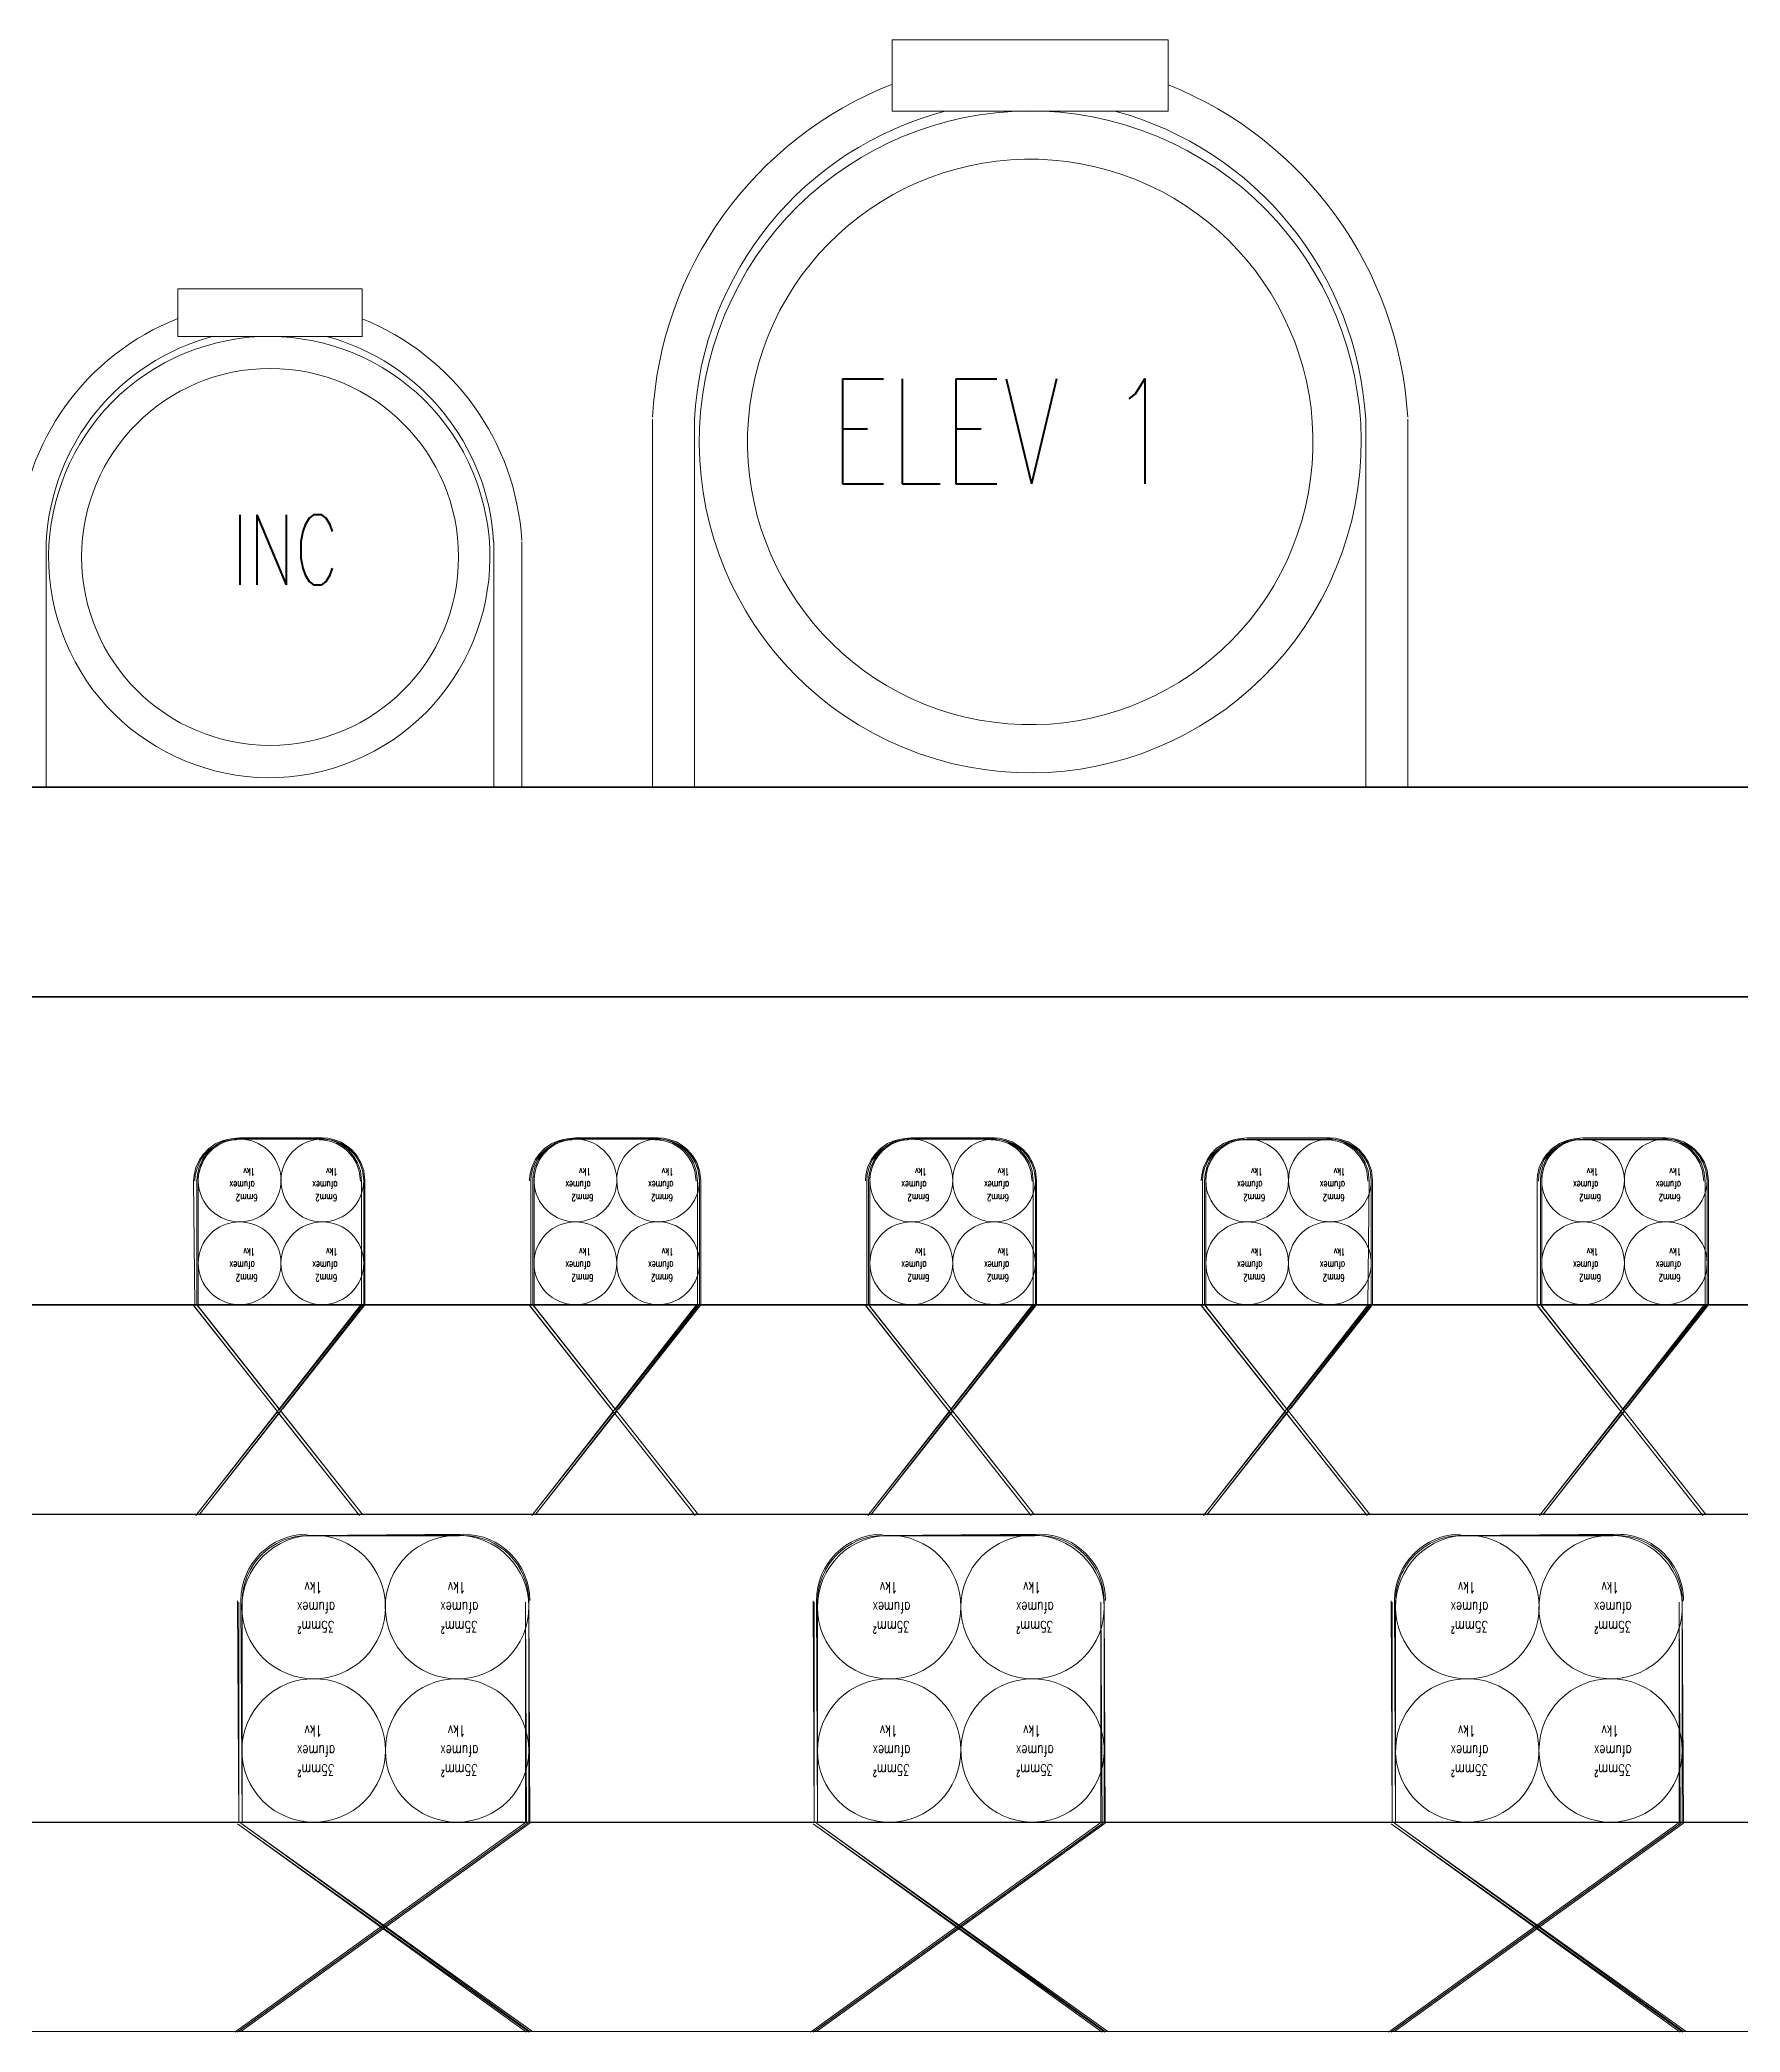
# Model space of a CAD drawing. Extents: x -14.2 to 52.3, y 3.7 to 90.9.
# Drawn here: x 12.2424 to 12.3965, y 17.7569 to 17.9375 of the extents above; entities that cross this region are included whole.
import ezdxf

# ---------------------------------------------------------------- set-up
doc = ezdxf.new("R2010")
doc.units = 0
doc.layers.add('limpo_PINI-PSG-PE-0102-LAZ-R00$0$0-1', color=7, linetype='Continuous', lineweight=5)
doc.layers.add('limpo_PINI-PSG-PE-0102-LAZ-R00$0$PNIN-HID-PL-0009-LAZ-R00_dwg', color=8, linetype='Continuous', lineweight=5)
doc.layers.add('limpo_PINI-PSG-PE-0102-LAZ-R00$0$0-8', color=7, linetype='Continuous', lineweight=5, true_color=0x999999)
doc.layers.add('limpo_PINI-PSG-PE-0102-LAZ-R00$0$XR_ARQT', color=7, linetype='Continuous')
doc.layers.add('XR_ARQT', color=7, linetype='Continuous')
doc.styles.add('limpo_PINI-PSG-PE-0102-LAZ-R00$0$RomanS_2', font='romans__.ttf', dxfattribs={"width": 0.7, "height": 0.001})
doc.styles.add('limpo_PINI-PSG-PE-0102-LAZ-R00$0$RomanS_3', font='romans__.ttf', dxfattribs={"width": 0.7, "height": 0.006347})
doc.styles.add('limpo_PINI-PSG-PE-0102-LAZ-R00$0$RomanS_4', font='romans__.ttf', dxfattribs={"width": 0.7, "height": 0.00952})
doc.styles.add('limpo_PINI-PSG-PE-0102-LAZ-R00$0$RomanS_5', font='romans__.ttf', dxfattribs={"width": 0.7, "height": 0.000663717})

# ---------------------------------------------------------------- blocks, each defined once
blk = doc.blocks.new('limpo_PINI-PSG-PE-0102-LAZ-R00$0$LAZ GERAL - PNE_dwg-25011385-009 - PRE - PAV_ LAZER - GERAL')
at = {"layer": 'limpo_PINI-PSG-PE-0102-LAZ-R00$0$0-8'}
for p, q in [((-9.32921, -6.92731), (-9.32921, -6.96066)), ((-9.3254, -6.92731), (-9.3254, -6.96066)), ((-9.26455, -6.92731), (-9.26455, -6.96066)), ((-9.26074, -6.92731), (-9.26074, -6.96066)), ((-9.38419, -6.93843), (-9.38419, -6.96066)), ((-9.34361, -6.93843), (-9.34361, -6.96066)), ((-9.34108, -6.93843), (-9.34108, -6.96066)), ((-8.78, -6.96066), (-9.8293, -6.96066)), ((-8.78, -7.00759), (-9.8293, -7.00759)), ((-8.78, -7.05452), (-9.8293, -7.05452)), ((-9.28816, -7.05452), (-9.28816, -7.05402)), ((-9.23574, -7.05452), (-9.23574, -7.05402))]:
    blk.add_line(p, q, dxfattribs=at)
at = {"layer": 'limpo_PINI-PSG-PE-0102-LAZ-R00$0$0-8', "flags": 128}
for points in [[(-9.3075, -6.89291), (-9.28245, -6.89291), (-9.28245, -6.89937), (-9.3075, -6.89937), (-9.3075, -6.89291)], [(-9.8293, -6.96066), (-9.8293, -6.97966), (-8.78, -6.97966)], [(-9.37041, -7.00759), (-9.37041, -7.00384), (-9.37041, -6.99634), (-9.37038, -6.99582), (-9.37022, -6.99516), (-9.36991, -6.99446), (-9.36959, -6.99399), (-9.36909, -6.99348), (-9.36846, -6.99305), (-9.3679, -6.9928), (-9.36744, -6.99267), (-9.36666, -6.99259), (-9.35916, -6.99259), (-9.35868, -6.99262), (-9.35819, -6.99272), (-9.35756, -6.99295), (-9.35688, -6.99337), (-9.35657, -6.99363), (-9.3561, -6.99417), (-9.35577, -6.99475), (-9.35552, -6.99544), (-9.35541, -6.99634), (-9.35541, -7.00384), (-9.35541, -7.00759), (-9.37032, -7.02666), (-9.36291, -7.01727), (-9.3555, -7.02666), (-9.37053, -7.00759), (-9.38576, -7.00759)], [(-9.36277, -7.01709), (-9.3553, -7.00763), (-9.3553, -7.00384), (-9.3553, -6.99633), (-9.35541, -6.99542), (-9.35567, -6.9947), (-9.35601, -6.9941), (-9.35649, -6.99355), (-9.35681, -6.99328), (-9.35751, -6.99285), (-9.35816, -6.99261), (-9.35867, -6.99251), (-9.35916, -6.99247), (-9.36667, -6.99247), (-9.36746, -6.99256), (-9.36794, -6.99269), (-9.36852, -6.99295), (-9.36916, -6.99339), (-9.36967, -6.99392), (-9.37001, -6.99441), (-9.37033, -6.99512), (-9.37049, -6.9958), (-9.37053, -6.99633), (-9.37053, -7.00384), (-9.37053, -7.00763), (-9.36306, -7.01709)], [(-9.33996, -7.00759), (-9.33996, -7.00384), (-9.33996, -6.99634), (-9.33992, -6.99582), (-9.33977, -6.99516), (-9.33946, -6.99446), (-9.33913, -6.99399), (-9.33864, -6.99348), (-9.33801, -6.99305), (-9.33744, -6.9928), (-9.33698, -6.99267), (-9.33621, -6.99259), (-9.32871, -6.99259), (-9.32823, -6.99262), (-9.32774, -6.99272), (-9.3271, -6.99295), (-9.32642, -6.99337), (-9.32612, -6.99363), (-9.32565, -6.99417), (-9.32531, -6.99475), (-9.32507, -6.99544), (-9.32496, -6.99634), (-9.32496, -7.00384), (-9.32496, -7.00759), (-9.33987, -7.02666), (-9.33246, -7.01727), (-9.32505, -7.02666), (-9.34007, -7.00759), (-9.3553, -7.00759), (-9.3553, -7.00709)], [(-9.33231, -7.01709), (-9.32484, -7.00763), (-9.32484, -7.00384), (-9.32484, -6.99633), (-9.32496, -6.99542), (-9.32521, -6.9947), (-9.32556, -6.9941), (-9.32604, -6.99355), (-9.32635, -6.99328), (-9.32705, -6.99285), (-9.32771, -6.99261), (-9.32821, -6.99251), (-9.3287, -6.99247), (-9.33621, -6.99247), (-9.337, -6.99256), (-9.33748, -6.99269), (-9.33806, -6.99295), (-9.33871, -6.99339), (-9.33922, -6.99392), (-9.33956, -6.99441), (-9.33988, -6.99512), (-9.34003, -6.9958), (-9.34007, -6.99633), (-9.34007, -7.00384), (-9.34007, -7.00763), (-9.3326, -7.01709)], [(-9.3095, -7.00759), (-9.3095, -7.00384), (-9.3095, -6.99634), (-9.30947, -6.99582), (-9.30931, -6.99516), (-9.309, -6.99446), (-9.30868, -6.99399), (-9.30818, -6.99348), (-9.30755, -6.99305), (-9.30699, -6.9928), (-9.30653, -6.99267), (-9.30575, -6.99259), (-9.29825, -6.99259), (-9.29777, -6.99262), (-9.29728, -6.99272), (-9.29665, -6.99295), (-9.29596, -6.99337), (-9.29566, -6.99363), (-9.29519, -6.99417), (-9.29486, -6.99475), (-9.29461, -6.99544), (-9.2945, -6.99634), (-9.2945, -7.00384), (-9.2945, -7.00759), (-9.30941, -7.02666), (-9.302, -7.01727), (-9.29459, -7.02666), (-9.30962, -7.00759), (-9.32484, -7.00759), (-9.32484, -7.00709)], [(-9.30186, -7.01709), (-9.29439, -7.00763), (-9.29439, -7.00384), (-9.29439, -6.99633), (-9.2945, -6.99542), (-9.29475, -6.9947), (-9.2951, -6.9941), (-9.29558, -6.99355), (-9.2959, -6.99328), (-9.2966, -6.99285), (-9.29725, -6.99261), (-9.29776, -6.99251), (-9.29825, -6.99247), (-9.30576, -6.99247), (-9.30655, -6.99256), (-9.30703, -6.99269), (-9.30761, -6.99295), (-9.30825, -6.99339), (-9.30876, -6.99392), (-9.3091, -6.99441), (-9.30942, -6.99512), (-9.30958, -6.9958), (-9.30962, -6.99633), (-9.30962, -7.00384), (-9.30962, -7.00763), (-9.30215, -7.01709)], [(-9.27905, -7.00759), (-9.27905, -7.00384), (-9.27905, -6.99634), (-9.27901, -6.99582), (-9.27886, -6.99516), (-9.27854, -6.99446), (-9.27822, -6.99399), (-9.27772, -6.99348), (-9.2771, -6.99305), (-9.27653, -6.9928), (-9.27607, -6.99267), (-9.2753, -6.99259), (-9.2678, -6.99259), (-9.26732, -6.99262), (-9.26683, -6.99272), (-9.26619, -6.99295), (-9.26551, -6.99337), (-9.26521, -6.99363), (-9.26474, -6.99417), (-9.2644, -6.99475), (-9.26416, -6.99544), (-9.26405, -6.99634), (-9.26405, -7.00384), (-9.26405, -7.00759), (-9.27896, -7.02666), (-9.27155, -7.01727), (-9.26414, -7.02666), (-9.27916, -7.00759), (-9.29439, -7.00759), (-9.29439, -7.00709)], [(-9.2714, -7.01709), (-9.26393, -7.00763), (-9.26393, -7.00384), (-9.26393, -6.99633), (-9.26404, -6.99542), (-9.2643, -6.9947), (-9.26465, -6.9941), (-9.26512, -6.99355), (-9.26544, -6.99328), (-9.26614, -6.99285), (-9.2668, -6.99261), (-9.2673, -6.99251), (-9.26779, -6.99248), (-9.2753, -6.99248), (-9.27609, -6.99256), (-9.27657, -6.99269), (-9.27715, -6.99295), (-9.2778, -6.99339), (-9.27831, -6.99392), (-9.27864, -6.99441), (-9.27897, -6.99513), (-9.27912, -6.9958), (-9.27916, -6.99633), (-9.27916, -7.00384), (-9.27916, -7.00763), (-9.27169, -7.01709)], [(-9.24859, -7.00759), (-9.24859, -7.00384), (-9.24859, -6.99634), (-9.24856, -6.99582), (-9.2484, -6.99516), (-9.24809, -6.99446), (-9.24777, -6.99399), (-9.24727, -6.99348), (-9.24664, -6.99305), (-9.24608, -6.9928), (-9.24562, -6.99267), (-9.24484, -6.99259), (-9.23734, -6.99259), (-9.23686, -6.99262), (-9.23637, -6.99272), (-9.23574, -6.99295), (-9.23505, -6.99337), (-9.23475, -6.99363), (-9.23428, -6.99417), (-9.23395, -6.99475), (-9.2337, -6.99544), (-9.23359, -6.99634), (-9.23359, -7.00384), (-9.23359, -7.00759), (-9.2485, -7.02666), (-9.24109, -7.01727), (-9.23368, -7.02666), (-9.24871, -7.00759), (-9.26393, -7.00759), (-9.26393, -7.00709)], [(-9.24095, -7.01709), (-9.23348, -7.00763), (-9.23348, -7.00384), (-9.23348, -6.99633), (-9.23359, -6.99542), (-9.23384, -6.9947), (-9.23419, -6.9941), (-9.23467, -6.99355), (-9.23499, -6.99328), (-9.23569, -6.99285), (-9.23634, -6.99261), (-9.23685, -6.99251), (-9.23734, -6.99247), (-9.24485, -6.99247), (-9.24564, -6.99256), (-9.24612, -6.99269), (-9.2467, -6.99295), (-9.24734, -6.99339), (-9.24785, -6.99392), (-9.24819, -6.99441), (-9.24851, -6.99512), (-9.24867, -6.9958), (-9.24871, -6.99633), (-9.24871, -7.00384), (-9.24871, -7.00763), (-9.24124, -7.01709)], [(-9.21825, -7.00759), (-9.23348, -7.00759), (-9.23348, -7.00709)], [(-9.8293, -7.00759), (-9.8293, -7.02659), (-8.78, -7.02659)], [(-9.34634, -7.02842), (-9.36044, -7.02852), (-9.34644, -7.02852)], [(-9.29416, -7.02842), (-9.30826, -7.02852), (-9.29426, -7.02852)], [(-9.24174, -7.02842), (-9.25584, -7.02852), (-9.24184, -7.02852)], [(-9.36654, -7.07352), (-9.34034, -7.05462), (-9.34044, -7.03452), (-9.34044, -7.05452), (-9.36678, -7.07352)], [(-9.36654, -7.03442), (-9.36644, -7.05452), (-9.36644, -7.03452)], [(-9.31436, -7.07352), (-9.28816, -7.05462), (-9.28826, -7.03452), (-9.28826, -7.05452), (-9.3146, -7.07352)], [(-9.31436, -7.03442), (-9.31426, -7.05452), (-9.31426, -7.03452)], [(-9.26194, -7.07352), (-9.23574, -7.05462), (-9.23584, -7.03452), (-9.23584, -7.05452), (-9.26218, -7.07352)], [(-9.26194, -7.03442), (-9.26184, -7.05452), (-9.26184, -7.03452)], [(-9.8293, -7.05452), (-9.8293, -7.07352), (-8.78, -7.07352)], [(-9.36654, -7.05452), (-9.39276, -7.05452), (-9.39276, -7.05372)], [(-9.32512, -7.05452), (-9.34034, -7.05452), (-9.34034, -7.05402)], [(-9.34034, -7.07352), (-9.36654, -7.05462), (-9.3401, -7.07352)], [(-9.28816, -7.07352), (-9.31436, -7.05462), (-9.28792, -7.07352)], [(-9.23574, -7.07352), (-9.26194, -7.05462), (-9.2355, -7.07352)]]:
    blk.add_lwpolyline(points, dxfattribs=at)
blk.add_lwpolyline([(-9.37225, -6.91549), (-9.35555, -6.91549), (-9.35555, -6.9198), (-9.37225, -6.9198)], close=True, dxfattribs=at)
at = {"layer": 'limpo_PINI-PSG-PE-0102-LAZ-R00$0$0-8'}
for centre, radius in [((-9.35916, -7.00384), 0.00375), ((-9.33621, -7.00384), 0.00375), ((-9.34694, -7.04802), 0.0065)]:
    blk.add_circle(centre, radius, dxfattribs=at)
for centre, major_axis, ratio in [((-9.29497, -6.92937), (0.01148, 0.02772), 1), ((-9.29497, -6.92937), (0.00589, 0.02495), 1), ((-9.36397, -6.93981), (0.01848, 0.00765), 1), ((-9.3639, -6.9398), (0.01709, 0), 1), ((-9.36666, -6.99634), (0.00356, 0.00119), 0.999998), ((-9.35916, -6.99634), (0.00346, 0.00144), 1), ((-9.33621, -6.99634), (-0.00319, 0.00197), 0.999999), ((-9.32871, -6.99634), (0.00144, 0.00346), 1), ((-9.30575, -6.99634), (0.00375, 0), 0.999999), ((-9.29825, -6.99634), (-0.00346, 0.00144), 0.999999), ((-9.2753, -6.99634), (0.00375, 0), 0.999999), ((-9.2678, -6.99634), (-0.00346, 0.00144), 0.999999), ((-9.24484, -6.99634), (-0.00346, 0.00144), 1), ((-9.23734, -6.99634), (0, 0.00375), 1), ((-9.36666, -7.00384), (0, 0.00375), 1), ((-9.32871, -7.00384), (0.00197, 0.00319), 0.999999), ((-9.30575, -7.00384), (0, 0.00375), 1), ((-9.29825, -7.00384), (0.00346, 0.00144), 1), ((-9.2753, -7.00384), (-0.00265, 0.00265), 1), ((-9.2678, -7.00384), (0.00197, 0.00319), 0.999999), ((-9.24484, -7.00384), (0.00265, 0.00265), 0.999999), ((-9.23734, -7.00384), (-0.00265, 0.00265), 0.999999), ((-9.35994, -7.03502), (0.0046, 0.0046), 1), ((-9.34694, -7.03502), (-0.00601, 0.00249), 1), ((-9.30776, -7.03502), (-0.00601, 0.00249), 1), ((-9.29476, -7.03502), (0.0046, 0.0046), 1), ((-9.25534, -7.03502), (0.0046, 0.0046), 1), ((-9.24234, -7.03502), (-0.00553, 0.00342), 1), ((-9.35994, -7.04802), (0.0046, 0.0046), 1), ((-9.30776, -7.04802), (0.00249, 0.00601), 1), ((-9.29476, -7.04802), (-0.00527, 0.0038), 0.999999), ((-9.25534, -7.04802), (0.00342, 0.00553), 1), ((-9.24234, -7.04802), (0.0065, 0), 1)]:
    blk.add_ellipse(centre, major_axis=major_axis, ratio=ratio, dxfattribs=at)
for centre, major_axis, ratio, start_param, end_param in [((-9.29498, -6.92885), (-0.01394, 0.03131), 1, 6.238426, 7.384725), ((-9.29536, -6.92917), (-0.01421, 0.03163), 1, 4.34917, 5.479343), ((-9.29498, -6.92885), (-0.02411, 0.01862), 1, 5.625505, 6.890502), ((-9.29536, -6.92916), (0.02116, 0.02247), 1, 5.527689, 6.773907), ((-9.3639, -6.93945), (0.00467, 0.02237), 1, 0.579761, 1.72606), ((-9.36416, -6.93966), (-0.01407, 0.01835), 1, 4.117345, 5.247518), ((-9.3639, -6.93945), (0.02015, 0.00259), 1, 1.698513, 2.963509), ((-9.36416, -6.93966), (-0.01986, 0.00537), 1, 3.465496, 4.711714), ((-9.36054, -7.03442), (0, 0.006), 1, 0, 1.570796), ((-9.36044, -7.03452), (0, 0.006), 0.999999, 0, 1.570796), ((-9.34644, -7.03452), (0, 0.006), 1, 4.712389, 6.283185), ((-9.34634, -7.03442), (0.00315, 0.0051), 1, 5.265965, 6.836761), ((-9.30836, -7.03442), (0, 0.006), 1, 0, 1.570796), ((-9.30826, -7.03452), (-0.0023, 0.00554), 0.999999, 5.890485, 7.461281), ((-9.29426, -7.03452), (-0.00138, 0.00584), 1, 4.480566, 6.051362), ((-9.29416, -7.03442), (0.00138, 0.00584), 1, 4.944209, 6.515005), ((-9.25594, -7.03442), (-0.00592, 0.00096), 0.999999, 4.873265, 6.444061), ((-9.25584, -7.03452), (0.006, 0), 1, 1.570796, 3.141593), ((-9.24184, -7.03452), (0.00584, 0.00138), 1, 6.051364, 7.622161), ((-9.24174, -7.03442), (-0.00584, 0.00138), 1, 3.373418, 4.944215)]:
    blk.add_ellipse(centre, major_axis=major_axis, ratio=ratio, start_param=start_param, end_param=end_param, dxfattribs=at)
at = {"layer": 'limpo_PINI-PSG-PE-0102-LAZ-R00$0$0-1', "attachment_point": 1, "line_spacing_factor": 0.983083}
for s, insert, char_height, width, style in [('ELEV 1', (-9.31314, -6.92365), 0.00952, 0.0430567, 'limpo_PINI-PSG-PE-0102-LAZ-R00$0$RomanS_4'), ('INC', (-9.36739, -6.93599), 0.006347, 0.0140041, 'limpo_PINI-PSG-PE-0102-LAZ-R00$0$RomanS_3')]:
    blk.add_mtext(s, dxfattribs=dict(at, insert=insert, char_height=char_height, width=width, style=style))
at = {"layer": 'limpo_PINI-PSG-PE-0102-LAZ-R00$0$0-1', "attachment_point": 1, "rotation": 180, "line_spacing_factor": 0.983083}
for s, insert, char_height, width, style in [('afumex', (-9.36528, -6.99708), 0.000664, 0.0030503, 'limpo_PINI-PSG-PE-0102-LAZ-R00$0$RomanS_5'), ('1kv', (-9.36527, -6.99588), 0.000664, 0.0014159, 'limpo_PINI-PSG-PE-0102-LAZ-R00$0$RomanS_5'), ('afumex', (-9.35778, -6.99708), 0.000664, 0.0030503, 'limpo_PINI-PSG-PE-0102-LAZ-R00$0$RomanS_5'), ('1kv', (-9.35777, -6.99588), 0.000664, 0.0014159, 'limpo_PINI-PSG-PE-0102-LAZ-R00$0$RomanS_5'), ('afumex', (-9.33483, -6.99708), 0.000664, 0.0030503, 'limpo_PINI-PSG-PE-0102-LAZ-R00$0$RomanS_5'), ('1kv', (-9.33482, -6.99588), 0.000664, 0.0014159, 'limpo_PINI-PSG-PE-0102-LAZ-R00$0$RomanS_5'), ('afumex', (-9.32733, -6.99708), 0.000664, 0.0030503, 'limpo_PINI-PSG-PE-0102-LAZ-R00$0$RomanS_5'), ('1kv', (-9.32732, -6.99588), 0.000664, 0.0014159, 'limpo_PINI-PSG-PE-0102-LAZ-R00$0$RomanS_5'), ('afumex', (-9.30437, -6.99708), 0.000664, 0.0030503, 'limpo_PINI-PSG-PE-0102-LAZ-R00$0$RomanS_5'), ('1kv', (-9.30436, -6.99588), 0.000664, 0.0014159, 'limpo_PINI-PSG-PE-0102-LAZ-R00$0$RomanS_5'), ('afumex', (-9.29687, -6.99708), 0.000664, 0.0030503, 'limpo_PINI-PSG-PE-0102-LAZ-R00$0$RomanS_5'), ('1kv', (-9.29686, -6.99588), 0.000664, 0.0014159, 'limpo_PINI-PSG-PE-0102-LAZ-R00$0$RomanS_5'), ('afumex', (-9.27392, -6.99708), 0.000664, 0.0030503, 'limpo_PINI-PSG-PE-0102-LAZ-R00$0$RomanS_5'), ('1kv', (-9.2739, -6.99588), 0.000664, 0.0014159, 'limpo_PINI-PSG-PE-0102-LAZ-R00$0$RomanS_5'), ('afumex', (-9.26642, -6.99708), 0.000664, 0.0030503, 'limpo_PINI-PSG-PE-0102-LAZ-R00$0$RomanS_5'), ('1kv', (-9.2664, -6.99588), 0.000664, 0.0014159, 'limpo_PINI-PSG-PE-0102-LAZ-R00$0$RomanS_5'), ('afumex', (-9.24346, -6.99708), 0.000664, 0.0030503, 'limpo_PINI-PSG-PE-0102-LAZ-R00$0$RomanS_5'), ('1kv', (-9.24345, -6.99588), 0.000664, 0.0014159, 'limpo_PINI-PSG-PE-0102-LAZ-R00$0$RomanS_5'), ('afumex', (-9.23596, -6.99708), 0.000664, 0.0030503, 'limpo_PINI-PSG-PE-0102-LAZ-R00$0$RomanS_5'), ('1kv', (-9.23595, -6.99588), 0.000664, 0.0014159, 'limpo_PINI-PSG-PE-0102-LAZ-R00$0$RomanS_5'), ('6mm2', (-9.36502, -6.99823), 0.000664, 0.0026538, 'limpo_PINI-PSG-PE-0102-LAZ-R00$0$RomanS_5'), ('6mm2', (-9.35781, -6.99823), 0.000664, 0.0026538, 'limpo_PINI-PSG-PE-0102-LAZ-R00$0$RomanS_5'), ('6mm2', (-9.33457, -6.99823), 0.000664, 0.0026538, 'limpo_PINI-PSG-PE-0102-LAZ-R00$0$RomanS_5'), ('6mm2', (-9.32736, -6.99823), 0.000664, 0.0026538, 'limpo_PINI-PSG-PE-0102-LAZ-R00$0$RomanS_5'), ('6mm2', (-9.30411, -6.99823), 0.000664, 0.0026538, 'limpo_PINI-PSG-PE-0102-LAZ-R00$0$RomanS_5'), ('6mm2', (-9.2969, -6.99823), 0.000664, 0.0026538, 'limpo_PINI-PSG-PE-0102-LAZ-R00$0$RomanS_5'), ('6mm2', (-9.27366, -6.99823), 0.000664, 0.0026538, 'limpo_PINI-PSG-PE-0102-LAZ-R00$0$RomanS_5'), ('6mm2', (-9.26645, -6.99823), 0.000664, 0.0026538, 'limpo_PINI-PSG-PE-0102-LAZ-R00$0$RomanS_5'), ('6mm2', (-9.2432, -6.99823), 0.000664, 0.0026538, 'limpo_PINI-PSG-PE-0102-LAZ-R00$0$RomanS_5'), ('6mm2', (-9.23599, -6.99823), 0.000664, 0.0026538, 'limpo_PINI-PSG-PE-0102-LAZ-R00$0$RomanS_5'), ('afumex', (-9.36528, -7.00436), 0.000664, 0.0030503, 'limpo_PINI-PSG-PE-0102-LAZ-R00$0$RomanS_5'), ('1kv', (-9.36527, -7.00315), 0.000664, 0.0014159, 'limpo_PINI-PSG-PE-0102-LAZ-R00$0$RomanS_5'), ('afumex', (-9.35778, -7.00436), 0.000664, 0.0030503, 'limpo_PINI-PSG-PE-0102-LAZ-R00$0$RomanS_5'), ('1kv', (-9.35777, -7.00315), 0.000664, 0.0014159, 'limpo_PINI-PSG-PE-0102-LAZ-R00$0$RomanS_5'), ('afumex', (-9.33483, -7.00436), 0.000664, 0.0030503, 'limpo_PINI-PSG-PE-0102-LAZ-R00$0$RomanS_5'), ('1kv', (-9.33482, -7.00315), 0.000664, 0.0014159, 'limpo_PINI-PSG-PE-0102-LAZ-R00$0$RomanS_5'), ('afumex', (-9.32733, -7.00436), 0.000664, 0.0030503, 'limpo_PINI-PSG-PE-0102-LAZ-R00$0$RomanS_5'), ('1kv', (-9.32732, -7.00315), 0.000664, 0.0014159, 'limpo_PINI-PSG-PE-0102-LAZ-R00$0$RomanS_5'), ('afumex', (-9.30437, -7.00436), 0.000664, 0.0030503, 'limpo_PINI-PSG-PE-0102-LAZ-R00$0$RomanS_5'), ('1kv', (-9.30436, -7.00315), 0.000664, 0.0014159, 'limpo_PINI-PSG-PE-0102-LAZ-R00$0$RomanS_5'), ('afumex', (-9.29687, -7.00436), 0.000664, 0.0030503, 'limpo_PINI-PSG-PE-0102-LAZ-R00$0$RomanS_5'), ('1kv', (-9.29686, -7.00315), 0.000664, 0.0014159, 'limpo_PINI-PSG-PE-0102-LAZ-R00$0$RomanS_5'), ('afumex', (-9.27392, -7.00436), 0.000664, 0.0030503, 'limpo_PINI-PSG-PE-0102-LAZ-R00$0$RomanS_5'), ('1kv', (-9.2739, -7.00316), 0.000664, 0.0014159, 'limpo_PINI-PSG-PE-0102-LAZ-R00$0$RomanS_5'), ('afumex', (-9.26642, -7.00436), 0.000664, 0.0030503, 'limpo_PINI-PSG-PE-0102-LAZ-R00$0$RomanS_5'), ('1kv', (-9.2664, -7.00316), 0.000664, 0.0014159, 'limpo_PINI-PSG-PE-0102-LAZ-R00$0$RomanS_5'), ('afumex', (-9.24346, -7.00436), 0.000664, 0.0030503, 'limpo_PINI-PSG-PE-0102-LAZ-R00$0$RomanS_5'), ('1kv', (-9.24345, -7.00315), 0.000664, 0.0014159, 'limpo_PINI-PSG-PE-0102-LAZ-R00$0$RomanS_5'), ('afumex', (-9.23596, -7.00436), 0.000664, 0.0030503, 'limpo_PINI-PSG-PE-0102-LAZ-R00$0$RomanS_5'), ('1kv', (-9.23595, -7.00315), 0.000664, 0.0014159, 'limpo_PINI-PSG-PE-0102-LAZ-R00$0$RomanS_5'), ('6mm2', (-9.36502, -7.00551), 0.000664, 0.0026538, 'limpo_PINI-PSG-PE-0102-LAZ-R00$0$RomanS_5'), ('6mm2', (-9.35781, -7.00551), 0.000664, 0.0026538, 'limpo_PINI-PSG-PE-0102-LAZ-R00$0$RomanS_5'), ('6mm2', (-9.33457, -7.00551), 0.000664, 0.0026538, 'limpo_PINI-PSG-PE-0102-LAZ-R00$0$RomanS_5'), ('6mm2', (-9.32736, -7.00551), 0.000664, 0.0026538, 'limpo_PINI-PSG-PE-0102-LAZ-R00$0$RomanS_5'), ('6mm2', (-9.30411, -7.00551), 0.000664, 0.0026538, 'limpo_PINI-PSG-PE-0102-LAZ-R00$0$RomanS_5'), ('6mm2', (-9.2969, -7.00551), 0.000664, 0.0026538, 'limpo_PINI-PSG-PE-0102-LAZ-R00$0$RomanS_5'), ('6mm2', (-9.27366, -7.00551), 0.000664, 0.0026538, 'limpo_PINI-PSG-PE-0102-LAZ-R00$0$RomanS_5'), ('6mm2', (-9.26645, -7.00551), 0.000664, 0.0026538, 'limpo_PINI-PSG-PE-0102-LAZ-R00$0$RomanS_5'), ('6mm2', (-9.2432, -7.00551), 0.000664, 0.0026538, 'limpo_PINI-PSG-PE-0102-LAZ-R00$0$RomanS_5'), ('6mm2', (-9.23599, -7.00551), 0.000664, 0.0026538, 'limpo_PINI-PSG-PE-0102-LAZ-R00$0$RomanS_5'), ('1kv', (-9.35919, -7.03375), 0.001, 0.0021333, 'limpo_PINI-PSG-PE-0102-LAZ-R00$0$RomanS_2'), ('1kv', (-9.34619, -7.03375), 0.001, 0.0021333, 'limpo_PINI-PSG-PE-0102-LAZ-R00$0$RomanS_2'), ('1kv', (-9.30701, -7.03375), 0.001, 0.0021333, 'limpo_PINI-PSG-PE-0102-LAZ-R00$0$RomanS_2'), ('1kv', (-9.29401, -7.03375), 0.001, 0.0021333, 'limpo_PINI-PSG-PE-0102-LAZ-R00$0$RomanS_2'), ('1kv', (-9.25459, -7.03375), 0.001, 0.0021333, 'limpo_PINI-PSG-PE-0102-LAZ-R00$0$RomanS_2'), ('1kv', (-9.24159, -7.03375), 0.001, 0.0021333, 'limpo_PINI-PSG-PE-0102-LAZ-R00$0$RomanS_2'), ('afumex', (-9.35801, -7.03557), 0.001, 0.0045957, 'limpo_PINI-PSG-PE-0102-LAZ-R00$0$RomanS_2'), ('afumex', (-9.34501, -7.03557), 0.001, 0.0045957, 'limpo_PINI-PSG-PE-0102-LAZ-R00$0$RomanS_2'), ('afumex', (-9.30583, -7.03557), 0.001, 0.0045957, 'limpo_PINI-PSG-PE-0102-LAZ-R00$0$RomanS_2'), ('afumex', (-9.29283, -7.03557), 0.001, 0.0045957, 'limpo_PINI-PSG-PE-0102-LAZ-R00$0$RomanS_2'), ('afumex', (-9.25341, -7.03557), 0.001, 0.0045957, 'limpo_PINI-PSG-PE-0102-LAZ-R00$0$RomanS_2'), ('afumex', (-9.24041, -7.03557), 0.001, 0.0045957, 'limpo_PINI-PSG-PE-0102-LAZ-R00$0$RomanS_2'), ('35mm²', (-9.35806, -7.03729), 0.001, 0.0044251, 'limpo_PINI-PSG-PE-0102-LAZ-R00$0$RomanS_2'), ('35mm²', (-9.34506, -7.03729), 0.001, 0.0044251, 'limpo_PINI-PSG-PE-0102-LAZ-R00$0$RomanS_2'), ('35mm²', (-9.30588, -7.03729), 0.001, 0.0044251, 'limpo_PINI-PSG-PE-0102-LAZ-R00$0$RomanS_2'), ('35mm²', (-9.29288, -7.03729), 0.001, 0.0044251, 'limpo_PINI-PSG-PE-0102-LAZ-R00$0$RomanS_2'), ('35mm²', (-9.25346, -7.03729), 0.001, 0.0044251, 'limpo_PINI-PSG-PE-0102-LAZ-R00$0$RomanS_2'), ('35mm²', (-9.24046, -7.03729), 0.001, 0.0044251, 'limpo_PINI-PSG-PE-0102-LAZ-R00$0$RomanS_2'), ('1kv', (-9.35919, -7.04675), 0.001, 0.0021333, 'limpo_PINI-PSG-PE-0102-LAZ-R00$0$RomanS_2'), ('1kv', (-9.34619, -7.04675), 0.001, 0.0021333, 'limpo_PINI-PSG-PE-0102-LAZ-R00$0$RomanS_2'), ('1kv', (-9.30701, -7.04675), 0.001, 0.0021333, 'limpo_PINI-PSG-PE-0102-LAZ-R00$0$RomanS_2'), ('1kv', (-9.29401, -7.04675), 0.001, 0.0021333, 'limpo_PINI-PSG-PE-0102-LAZ-R00$0$RomanS_2'), ('1kv', (-9.25459, -7.04675), 0.001, 0.0021333, 'limpo_PINI-PSG-PE-0102-LAZ-R00$0$RomanS_2'), ('1kv', (-9.24159, -7.04675), 0.001, 0.0021333, 'limpo_PINI-PSG-PE-0102-LAZ-R00$0$RomanS_2'), ('afumex', (-9.35801, -7.04857), 0.001, 0.0045957, 'limpo_PINI-PSG-PE-0102-LAZ-R00$0$RomanS_2'), ('afumex', (-9.34501, -7.04857), 0.001, 0.0045957, 'limpo_PINI-PSG-PE-0102-LAZ-R00$0$RomanS_2'), ('afumex', (-9.30583, -7.04857), 0.001, 0.0045957, 'limpo_PINI-PSG-PE-0102-LAZ-R00$0$RomanS_2'), ('afumex', (-9.29283, -7.04857), 0.001, 0.0045957, 'limpo_PINI-PSG-PE-0102-LAZ-R00$0$RomanS_2'), ('afumex', (-9.25341, -7.04857), 0.001, 0.0045957, 'limpo_PINI-PSG-PE-0102-LAZ-R00$0$RomanS_2'), ('afumex', (-9.24041, -7.04857), 0.001, 0.0045957, 'limpo_PINI-PSG-PE-0102-LAZ-R00$0$RomanS_2'), ('35mm²', (-9.35806, -7.05029), 0.001, 0.0044251, 'limpo_PINI-PSG-PE-0102-LAZ-R00$0$RomanS_2'), ('35mm²', (-9.34506, -7.05029), 0.001, 0.0044251, 'limpo_PINI-PSG-PE-0102-LAZ-R00$0$RomanS_2'), ('35mm²', (-9.30588, -7.05029), 0.001, 0.0044251, 'limpo_PINI-PSG-PE-0102-LAZ-R00$0$RomanS_2'), ('35mm²', (-9.29288, -7.05029), 0.001, 0.0044251, 'limpo_PINI-PSG-PE-0102-LAZ-R00$0$RomanS_2'), ('35mm²', (-9.25346, -7.05029), 0.001, 0.0044251, 'limpo_PINI-PSG-PE-0102-LAZ-R00$0$RomanS_2'), ('35mm²', (-9.24046, -7.05029), 0.001, 0.0044251, 'limpo_PINI-PSG-PE-0102-LAZ-R00$0$RomanS_2')]:
    blk.add_mtext(s, dxfattribs=dict(at, insert=insert, char_height=char_height, width=width, style=style))
blk = doc.blocks.new('limpo_PINI-PSG-PE-0102-LAZ-R00$0$PNIN-HID-PL-0009-LAZ-R00_dwg-3604853-5PPE_008_LAZER__P_A_0_09_')
at = {"color": 9, "lineweight": 5}
for p, q in [((22479.55, 12095.41), (21430.24, 12095.41)), ((21430.24, 12076.41), (22479.55, 12076.41)), ((22479.55, 12048.48), (21430.24, 12048.48)), ((21889.01, 12048.44), (21896.48, 12038.98)), ((21919.47, 12048.44), (21926.94, 12038.98)), ((21949.93, 12048.44), (21957.39, 12038.98)), ((21980.38, 12048.44), (21987.85, 12038.98)), ((21988.14, 12038.98), (21995.61, 12048.44)), ((21430.24, 12029.48), (22479.55, 12029.48)), ((22479.55, 12001.55), (21430.24, 12001.55))]:
    blk.add_line(p, q, dxfattribs=at)
at = {"color": 9, "lineweight": 5, "flags": 128}
for points in [[(21896.77, 12038.98), (21904.24, 12048.44), (21904.24, 12059.74), (21904.13, 12060.66), (21903.88, 12061.37), (21903.53, 12061.97), (21903.05, 12062.52), (21902.73, 12062.8), (21902.03, 12063.22), (21901.38, 12063.47), (21900.87, 12063.56), (21900.38, 12063.6), (21892.87, 12063.6), (21892.08, 12063.51), (21891.6, 12063.38), (21891.02, 12063.12), (21890.38, 12062.68), (21889.87, 12062.15), (21889.53, 12061.66), (21889.21, 12060.95), (21889.05, 12060.27), (21889.01, 12059.74), (21889.13, 12048.48)], [(21889.13, 12059.73), (21889.16, 12060.25), (21889.32, 12060.91), (21889.63, 12061.61), (21889.95, 12062.08), (21890.45, 12062.59), (21891.08, 12063.02), (21891.64, 12063.27), (21892.1, 12063.4), (21892.88, 12063.48)], [(21900.38, 12063.48), (21900.86, 12063.45), (21901.35, 12063.36), (21901.98, 12063.12), (21902.67, 12062.7), (21902.97, 12062.44), (21903.44, 12061.9), (21903.77, 12061.33), (21904.02, 12060.63), (21904.13, 12059.73)], [(21927.23, 12038.98), (21934.7, 12048.44), (21934.7, 12059.74), (21934.59, 12060.66), (21934.33, 12061.37), (21933.99, 12061.97), (21933.51, 12062.52), (21933.19, 12062.8), (21932.49, 12063.22), (21931.83, 12063.47), (21931.33, 12063.56), (21930.84, 12063.6), (21923.33, 12063.6), (21922.54, 12063.51), (21922.06, 12063.38), (21921.48, 12063.12), (21920.83, 12062.68), (21920.32, 12062.15), (21919.99, 12061.66), (21919.67, 12060.95), (21919.51, 12060.27), (21919.47, 12059.74)], [(21919.58, 12048.48), (21919.58, 12059.73), (21919.62, 12060.25), (21919.77, 12060.91), (21920.09, 12061.61), (21920.41, 12062.08), (21920.91, 12062.59), (21921.54, 12063.02), (21922.1, 12063.27), (21922.56, 12063.4), (21923.33, 12063.48)], [(21930.83, 12063.48), (21931.31, 12063.45), (21931.8, 12063.36), (21932.44, 12063.12), (21933.12, 12062.7), (21933.43, 12062.44), (21933.89, 12061.9), (21934.23, 12061.33), (21934.47, 12060.63), (21934.58, 12059.73)], [(21957.68, 12038.98), (21965.15, 12048.44), (21965.15, 12059.74), (21965.04, 12060.66), (21964.79, 12061.37), (21964.44, 12061.97), (21963.96, 12062.52), (21963.64, 12062.8), (21962.94, 12063.22), (21962.29, 12063.47), (21961.78, 12063.56), (21961.29, 12063.6), (21953.78, 12063.6), (21952.99, 12063.51), (21952.51, 12063.38), (21951.94, 12063.12), (21951.29, 12062.68), (21950.78, 12062.15), (21950.44, 12061.66), (21950.12, 12060.95), (21949.96, 12060.27), (21949.93, 12059.74)], [(21950.04, 12048.48), (21950.04, 12059.73), (21950.08, 12060.25), (21950.23, 12060.91), (21950.54, 12061.61), (21950.87, 12062.08), (21951.36, 12062.59), (21951.99, 12063.02), (21952.55, 12063.27), (21953.01, 12063.4), (21953.79, 12063.48)], [(21961.29, 12063.48), (21961.77, 12063.45), (21962.26, 12063.36), (21962.89, 12063.12), (21963.58, 12062.7), (21963.88, 12062.44), (21964.35, 12061.9), (21964.68, 12061.33), (21964.93, 12060.63), (21965.04, 12059.73)], [(21991.75, 12063.6), (21992.24, 12063.56), (21992.74, 12063.47), (21993.4, 12063.22), (21994.1, 12062.8), (21994.42, 12062.52), (21994.9, 12061.97), (21995.24, 12061.37), (21995.5, 12060.66), (21995.61, 12059.74), (21995.49, 12048.48), (21980.58, 12029.41), (21987.99, 12038.8), (21995.41, 12029.41), (21980.38, 12048.48)], [(21984.24, 12063.6), (21983.45, 12063.51), (21982.97, 12063.38), (21982.39, 12063.12), (21981.74, 12062.68), (21981.23, 12062.15), (21980.9, 12061.66), (21980.58, 12060.95), (21980.42, 12060.27), (21980.38, 12059.74)], [(21980.49, 12048.48), (21980.49, 12059.73), (21980.53, 12060.25), (21980.68, 12060.91), (21981, 12061.61), (21981.32, 12062.08), (21981.82, 12062.59), (21982.45, 12063.02), (21983.01, 12063.27), (21983.47, 12063.4), (21984.24, 12063.48), (21991.74, 12063.48), (21992.22, 12063.45), (21992.71, 12063.36), (21993.35, 12063.12), (21994.03, 12062.7), (21994.34, 12062.44), (21994.8, 12061.9), (21995.14, 12061.33), (21995.39, 12060.63), (21995.49, 12059.73)], [(22014.69, 12063.6), (22013.9, 12063.51), (22013.43, 12063.38), (22012.85, 12063.12), (22012.2, 12062.68), (22011.69, 12062.15), (22011.35, 12061.66), (22011.03, 12060.95), (22010.87, 12060.27), (22010.84, 12059.74), (22010.84, 12048.44), (22018.31, 12038.98)], [(22010.95, 12059.73), (22010.99, 12060.25), (22011.14, 12060.91), (22011.45, 12061.61), (22011.78, 12062.08), (22012.27, 12062.59), (22012.9, 12063.02), (22013.46, 12063.27), (22013.93, 12063.4), (22014.7, 12063.48), (22022.2, 12063.48), (22022.68, 12063.45), (22023.17, 12063.36), (22023.81, 12063.12), (22024.49, 12062.7), (22024.79, 12062.44), (22025.26, 12061.9), (22025.59, 12061.33), (22025.84, 12060.63), (22025.95, 12059.73)], [(22018.59, 12038.98), (22026.06, 12048.44), (22026.06, 12059.74), (22025.95, 12060.66), (22025.7, 12061.37), (22025.35, 12061.97), (22024.87, 12062.52), (22024.55, 12062.8), (22023.86, 12063.22), (22023.2, 12063.47), (22022.69, 12063.56), (22022.2, 12063.6)], [(21904.13, 12048.48), (21889.22, 12029.41), (21896.63, 12038.8), (21904.04, 12029.41), (21889.01, 12048.48)], [(21934.58, 12048.48), (21919.67, 12029.41), (21927.08, 12038.8), (21934.49, 12029.41), (21919.47, 12048.48)], [(21965.04, 12048.48), (21950.13, 12029.41), (21957.54, 12038.8), (21964.95, 12029.41), (21949.92, 12048.48)], [(22025.95, 12048.48), (22011.04, 12029.41), (22018.45, 12038.8), (22025.86, 12029.41), (22010.83, 12048.48)], [(21913.2, 12027.65), (21899.1, 12027.55), (21913.1, 12027.55)], [(21965.38, 12027.65), (21951.28, 12027.55), (21965.28, 12027.55)], [(22017.8, 12027.65), (22003.7, 12027.55), (22017.7, 12027.55)], [(21893, 11982.55), (21919.2, 12001.45), (21919.1, 12021.55), (21919.1, 12001.55), (21892.76, 11982.55)], [(21893, 12021.65), (21893.1, 12001.55), (21893.1, 12021.55)], [(21945.18, 11982.55), (21971.38, 12001.45), (21971.28, 12021.55), (21971.28, 12001.55), (21944.94, 11982.55)], [(21945.18, 12021.65), (21945.28, 12001.55), (21945.28, 12021.55)], [(21997.6, 11982.55), (22023.8, 12001.45), (22023.7, 12021.55), (22023.7, 12001.55), (21997.36, 11982.55)], [(21997.6, 12021.65), (21997.7, 12001.55), (21997.7, 12021.55)], [(21919.2, 11982.55), (21893, 12001.45), (21919.44, 11982.55)], [(21971.38, 11982.55), (21945.18, 12001.45), (21971.62, 11982.55)], [(22023.8, 11982.55), (21997.6, 12001.45), (22024.04, 11982.55)]]:
    blk.add_lwpolyline(points, dxfattribs=at)
blk = doc.blocks.new('limpo_PINI-PSG-PE-0102-LAZ-R00$0$A$C745163c0')
at = {"layer": 'limpo_PINI-PSG-PE-0102-LAZ-R00$0$PNIN-HID-PL-0009-LAZ-R00_dwg', "color": 9}
blk.add_blockref('limpo_PINI-PSG-PE-0102-LAZ-R00$0$PNIN-HID-PL-0009-LAZ-R00_dwg-3604853-5PPE_008_LAZER__P_A_0_09_', (-23714.89, -15834.72), dxfattribs=at)
blk = doc.blocks.new('limpo_PINI-PSG-PE-0102-LAZ-R00')
at = {"layer": 'limpo_PINI-PSG-PE-0102-LAZ-R00$0$XR_ARQT', "xscale": 0.001000000000038553, "yscale": 0.001000000000038553, "zscale": 0.001000000000038553}
blk.add_blockref('limpo_PINI-PSG-PE-0102-LAZ-R00$0$A$C745163c0', (14.12396, 21.59203), dxfattribs=at)
at = {"layer": 'limpo_PINI-PSG-PE-0102-LAZ-R00$0$XR_ARQT'}
blk.add_blockref('limpo_PINI-PSG-PE-0102-LAZ-R00$0$LAZ GERAL - PNE_dwg-25011385-009 - PRE - PAV_ LAZER - GERAL', (21.66891, 24.81343), dxfattribs=at)

msp = doc.modelspace()

# ---------------------------------------------------------------- block references
at = {"layer": 'XR_ARQT'}
msp.add_blockref('limpo_PINI-PSG-PE-0102-LAZ-R00', (-0.04177, 0.01702), dxfattribs=at)

doc.saveas('drawing.dxf')
